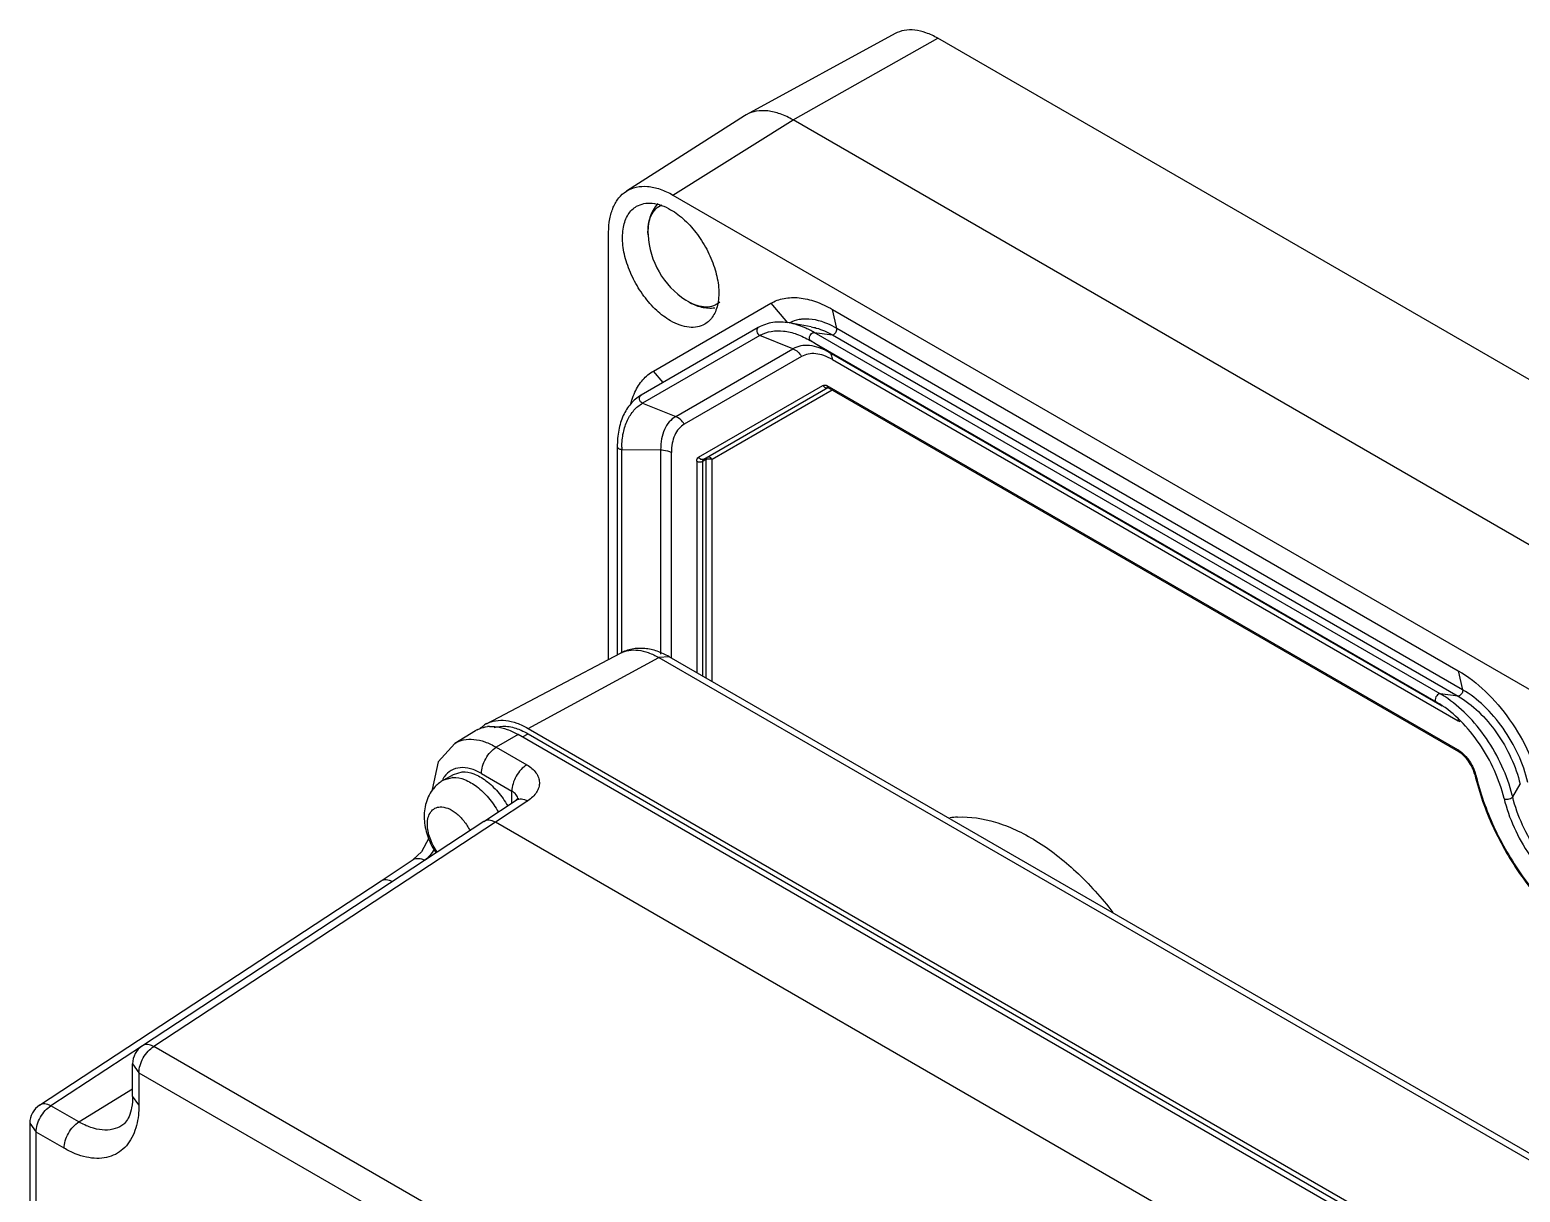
# Model space of a CAD drawing. Header units: millimetres. Extents: x 19 to 149, y 23 to 213.
# Drawn here: x 19.3 to 88, y 159.2 to 212.8 of the extents above; entities that cross this region are included whole.
import ezdxf

# ---------------------------------------------------------------- set-up
doc = ezdxf.new("R2010")
doc.units = ezdxf.units.MM
doc.header["$LTSCALE"] = 15.317897
doc.layers.get('0').update_dxf_attribs({"linetype": 'CONTINUOUS'})

msp = doc.modelspace()

# ---------------------------------------------------------------- linework, layer by layer
at = {"color": 7, "linetype": 'Continuous'}
for p, q in [((59.164, 212.58), (52.304, 208.839)), ((54.463, 208.605), (61.135, 212.366)), ((146.631, 163.006), (61.135, 212.366)), ((52.218, 208.788), (46.778, 205.315)), ((48.927, 205.14), (54.463, 208.605)), ((52.304, 208.839), (52.218, 208.788)), ((139.836, 159.316), (54.463, 208.605)), ((48.927, 205.14), (134.274, 155.866)), ((45.963, 183.733), (45.963, 203.429)), ((47.778, 203.306), (47.778, 203.308)), ((48.031, 197.026), (53.438, 200.148)), ((49.515, 200.296), (49.51, 200.3)), ((49.629, 200.227), (49.515, 200.296)), ((53.438, 200.148), (54.213, 199.248)), ((56.477, 198.993), (56.278, 199.867)), ((56.278, 199.867), (85.133, 183.208)), ((52.863, 199.03), (47.456, 195.908)), ((52.933, 198.663), (47.526, 195.542)), ((54.46, 198.048), (52.933, 198.663)), ((55.296, 199.065), (54.289, 199.243)), ((84.296, 182.143), (55.441, 198.802)), ((55.441, 198.802), (56.278, 198.689)), ((56.278, 198.689), (85.133, 182.03)), ((85.332, 182.334), (56.477, 198.993)), ((49.053, 194.926), (54.46, 198.048)), ((56.135, 197.882), (55.257, 198.433)), ((55.257, 198.433), (84.112, 181.774)), ((54.854, 197.694), (49.447, 194.572)), ((84.388, 181.571), (56.135, 197.882)), ((56.278, 197.553), (85.133, 180.894)), ((48.483, 196.501), (48.031, 197.026)), ((50.106, 193.05), (55.844, 196.363)), ((50.347, 192.958), (56.065, 196.26)), ((56.268, 196.146), (50.73, 192.948)), ((85.118, 179.557), (56.044, 196.343)), ((56.086, 196.251), (56.064, 196.261)), ((85.16, 179.466), (56.086, 196.251)), ((47.526, 195.542), (49.053, 194.926)), ((46.36, 193.534), (46.36, 183.942)), ((46.563, 184.017), (46.563, 193.414)), ((46.563, 193.414), (48.358, 193.392)), ((48.358, 193.392), (48.358, 183.977)), ((48.858, 183.792), (48.858, 193.269)), ((50.023, 192.866), (50.023, 183.12)), ((50.306, 192.866), (50.447, 192.948)), ((50.306, 182.956), (50.306, 192.866)), ((50.447, 192.948), (50.447, 182.875)), ((50.73, 182.711), (50.73, 192.948)), ((40.338, 180.767), (46.502, 184.018)), ((42.245, 180.55), (48.276, 183.815)), ((48.754, 183.852), (48.276, 183.815)), ((48.276, 183.815), (114.888, 145.357)), ((115.366, 145.394), (48.754, 183.852)), ((48.754, 183.852), (48.754, 183.852)), ((85.133, 183.208), (85.332, 182.334)), ((85.133, 182.03), (84.296, 182.143)), ((84.112, 181.774), (84.259, 181.686)), ((84.112, 181.774), (84.277, 181.67)), ((84.259, 181.686), (84.264, 181.682)), ((39.821, 180.441), (38.866, 179.859)), ((41.798, 180.263), (40.781, 179.68)), ((108.383, 141.821), (41.798, 180.263)), ((41.985, 180.155), (42.245, 180.305)), ((42.245, 180.55), (108.855, 142.094)), ((42.245, 180.305), (108.855, 141.849)), ((38.866, 179.859), (38.104, 179.015)), ((40.781, 179.68), (42.184, 178.87)), ((38.104, 179.015), (37.826, 177.735)), ((38.358, 178.172), (38.803, 178.428)), ((38.358, 178.172), (38.761, 178.287)), ((38.803, 178.428), (39.205, 178.544)), ((40.099, 178.47), (41.502, 177.66)), ((87.642, 177.392), (87.987, 177.978)), ((37.826, 177.735), (37.826, 177.735)), ((41.502, 177.109), (41.502, 177.66)), ((41.798, 177.316), (41.706, 177.243)), ((40.214, 176.26), (41.706, 177.243)), ((42.23, 177.209), (40.739, 176.227)), ((40.214, 176.261), (24.465, 165.916)), ((40.739, 176.227), (24.99, 165.882)), ((101.592, 141.094), (40.739, 176.227)), ((35.467, 173.52), (36.957, 174.501)), ((19.727, 163.18), (35.468, 173.52)), ((24.466, 165.915), (20.252, 163.147)), ((55.033, 148.538), (24.99, 165.882)), ((24.014, 163.595), (24.014, 165.08)), ((24.014, 165.08), (24.307, 164.672)), ((24.307, 164.672), (24.307, 163.187)), ((24.307, 164.672), (54.859, 147.033)), ((21.539, 162.404), (24.014, 163.928)), ((24.307, 163.186), (24.014, 163.595)), ((21.539, 162.404), (20.252, 163.147)), ((19.276, 162.344), (19.276, 83.125)), ((19.276, 162.344), (19.569, 161.936)), ((19.569, 82.717), (19.569, 161.936)), ((20.855, 161.193), (19.569, 161.936))]:
    msp.add_line(p, q, dxfattribs=at)
for points in [[(41.807, 177.314), (41.812, 177.329), (41.798, 177.316)], [(37.674, 175.483), (37.331, 174.861), (36.957, 174.501)]]:
    msp.add_lwpolyline(points, dxfattribs=at)
for centre, radius, start, end in [((51.592, 203.501), 3.819, 182.93873, 237.06097), ((53.7, 197.335), 1.533, 118.48771, 120.00012), ((54.984, 197.929), 1.483, 116.99492, 117.96859), ((53.204, 194.928), 4.473, 59.98974, 63.17135), ((50.388, 194.638), 3.516, 165.02248, 166.09792), ((50.818, 193.414), 4.255, 178.65343, 180.00386), ((81.833, 177.884), 4.92, 57.04863, 59.96341), ((40.942, 179.622), 1.295, 117.7951, 122.56555), ((83.757, 178.512), 2.751, 57.97886, 59.98892), ((40.491, 179.342), 1.287, 117.52728, 121.36578), ((40.558, 179.086), 1.553, 95.93233, 96.47725), ((40.559, 179.072), 1.567, 95.19328, 95.93202), ((40.562, 179.041), 1.598, 93.20425, 95.189), ((84.507, 178.501), 1.22, 56.14098, 59.95777), ((39.418, 177.599), 1.258, 151.0226, 152.09645), ((39.353, 177.636), 1.184, 144.86346, 151.06937), ((38.816, 177.253), 1.036, 91.97268, 93.05935), ((84.275, 177.982), 1.718, 13.54867, 15.17797), ((80.962, 175.794), 6.869, 13.4572, 14.14738), ((62.252, 172.491), 3.974, 93.01998, 98.04772), ((25.014, 165.08), 1, 123.27468, 180), ((20.276, 162.344), 1, 123.27612, 180)]:
    msp.add_arc(centre, radius, start, end, dxfattribs=at)
for points, knots in [([(61.135, 212.366), (60.963, 212.466), (60.619, 212.629), (60.092, 212.76), (59.596, 212.753), (59.295, 212.652), (59.164, 212.58)], [0, 0, 0, 0, 0.289285, 0.548692, 0.782215, 1, 1, 1, 1]), ([(54.463, 208.605), (54.274, 208.714), (53.898, 208.893), (53.321, 209.037), (52.778, 209.029), (52.449, 208.918), (52.304, 208.839)], [0, 0, 0, 0, 0.289288, 0.548695, 0.782218, 1, 1, 1, 1]), ([(46.778, 205.315), (46.916, 205.403), (47.238, 205.534), (47.78, 205.561), (48.36, 205.427), (48.737, 205.249), (48.927, 205.14)], [0, 0, 0, 0, 0.217942, 0.450403, 0.709425, 1, 1, 1, 1]), ([(45.963, 203.429), (45.963, 203.635), (45.994, 204.026), (46.147, 204.567), (46.405, 205.01), (46.647, 205.231), (46.778, 205.315)], [0, 0, 0, 0, 0.288875, 0.548366, 0.7822, 1, 1, 1, 1]), ([(47.252, 204.619), (47.355, 204.679), (47.593, 204.765), (47.988, 204.775), (48.409, 204.674), (48.683, 204.543), (48.821, 204.464)], [0, 0, 0, 0, 0.217767, 0.450898, 0.710371, 1, 1, 1, 1]), ([(48.821, 199.339), (48.588, 199.473), (48.138, 199.82), (47.56, 200.477), (47.085, 201.249), (46.751, 202.075), (46.586, 202.887), (46.601, 203.527), (46.719, 203.966), (46.851, 204.239), (47.028, 204.462), (47.174, 204.575), (47.252, 204.619)], [0, 0, 0, 0, 0.128688, 0.270279, 0.417431, 0.561772, 0.695445, 0.812709, 0.864675, 0.912509, 0.957139, 1, 1, 1, 1]), ([(48.234, 204.743), (48.148, 204.655), (47.999, 204.451), (47.799, 203.973), (47.764, 203.573), (47.778, 203.308)], [0, 0, 0, 0, 0.239408, 0.484426, 1, 1, 1, 1]), ([(47.778, 203.308), (47.77, 203.468), (47.781, 203.772), (47.897, 204.187), (48.113, 204.512), (48.321, 204.649), (48.43, 204.693)], [0, 0, 0, 0, 0.295549, 0.55513, 0.784615, 1, 1, 1, 1]), ([(48.821, 204.464), (49.053, 204.33), (49.504, 203.983), (50.081, 203.326), (50.556, 202.553), (50.89, 201.727), (51.056, 200.915), (51.041, 200.275), (50.922, 199.836), (50.791, 199.563), (50.614, 199.34), (50.467, 199.228), (50.39, 199.183)], [0, 0, 0, 0, 0.128688, 0.270279, 0.417431, 0.561772, 0.695445, 0.812709, 0.864675, 0.912509, 0.957139, 1, 1, 1, 1]), ([(51.089, 200.206), (51.004, 200.129), (50.798, 200.006), (50.426, 199.953), (50.022, 200.03), (49.76, 200.151), (49.629, 200.227)], [0, 0, 0, 0, 0.219856, 0.449696, 0.707291, 1, 1, 1, 1]), ([(49.637, 200.222), (49.824, 200.113), (50.217, 199.944), (50.65, 199.915), (50.852, 199.945)], [0, 0, 0, 0, 0.51398, 1, 1, 1, 1]), ([(53.438, 200.148), (53.625, 200.256), (54.056, 200.412), (54.771, 200.431), (55.533, 200.246), (56.029, 200.011), (56.278, 199.867)], [0, 0, 0, 0, 0.217719, 0.450944, 0.710296, 1, 1, 1, 1]), ([(50.39, 199.183), (50.286, 199.124), (50.049, 199.037), (49.654, 199.027), (49.232, 199.129), (48.958, 199.259), (48.821, 199.339)], [0, 0, 0, 0, 0.217767, 0.450898, 0.710371, 1, 1, 1, 1]), ([(54.289, 199.243), (54.041, 199.287), (53.544, 199.307), (53.068, 199.148), (52.863, 199.03)], [0, 0, 0, 0, 0.5165, 1, 1, 1, 1]), ([(54.897, 199.416), (54.845, 199.412), (54.643, 199.385), (54.445, 199.32), (54.31, 199.251)], [0, 0, 0, 0, 0.257344, 1, 1, 1, 1]), ([(56.477, 198.993), (56.344, 199.07), (55.856, 199.318), (55.291, 199.452), (54.897, 199.416)], [0, 0, 0, 0, 0.279596, 1, 1, 1, 1]), ([(52.863, 199.03), (52.834, 199.014), (52.787, 198.953), (52.782, 198.838), (52.833, 198.729), (52.897, 198.678), (52.933, 198.663)], [0, 0, 0, 0, 0.223538, 0.472742, 0.740526, 1, 1, 1, 1]), ([(52.968, 198.683), (53.121, 198.766), (53.471, 198.884), (54.046, 198.891), (54.658, 198.739), (55.057, 198.549), (55.257, 198.433)], [0, 0, 0, 0, 0.217742, 0.451351, 0.710826, 1, 1, 1, 1]), ([(55.222, 198.92), (55.145, 198.959), (54.846, 199.099), (54.528, 199.2), (54.289, 199.243)], [0, 0, 0, 0, 0.264725, 1, 1, 1, 1]), ([(55.257, 198.433), (55.236, 198.447), (55.215, 198.49), (55.216, 198.549), (55.231, 198.623), (55.275, 198.709), (55.332, 198.764), (55.364, 198.783)], [0, 0, 0, 0, 0.184769, 0.303644, 0.438359, 0.730167, 1, 1, 1, 1]), ([(55.296, 199.065), (55.377, 199.05), (55.72, 198.97), (56.045, 198.824), (56.278, 198.689)], [0, 0, 0, 0, 0.233058, 1, 1, 1, 1]), ([(55.364, 198.783), (55.37, 198.786), (55.394, 198.798), (55.422, 198.805), (55.441, 198.802)], [0, 0, 0, 0, 0.281655, 1, 1, 1, 1]), ([(56.279, 198.69), (56.284, 198.691), (56.304, 198.693), (56.324, 198.702), (56.338, 198.71)], [0, 0, 0, 0, 0.228535, 1, 1, 1, 1]), ([(56.338, 198.71), (56.387, 198.738), (56.444, 198.81), (56.481, 198.914), (56.483, 198.969), (56.477, 198.993)], [0, 0, 0, 0, 0.513771, 0.777228, 1, 1, 1, 1]), ([(56.135, 197.882), (55.988, 197.967), (55.696, 198.106), (55.246, 198.215), (54.824, 198.204), (54.57, 198.112), (54.46, 198.048)], [0, 0, 0, 0, 0.289705, 0.549058, 0.782282, 1, 1, 1, 1]), ([(54.46, 198.048), (54.541, 198.015), (54.695, 197.916), (54.809, 197.774), (54.854, 197.694)], [0, 0, 0, 0, 0.488621, 1, 1, 1, 1]), ([(56.278, 197.553), (56.153, 197.625), (55.905, 197.744), (55.523, 197.836), (55.164, 197.827), (54.948, 197.749), (54.854, 197.694)], [0, 0, 0, 0, 0.289704, 0.549056, 0.782281, 1, 1, 1, 1]), ([(56.278, 197.553), (56.278, 197.621), (56.262, 197.747), (56.182, 197.852), (56.135, 197.882)], [0, 0, 0, 0, 0.550055, 1, 1, 1, 1]), ([(47.174, 196.055), (47.27, 196.26), (47.506, 196.635), (47.848, 196.921), (48.031, 197.026)], [0, 0, 0, 0, 0.516502, 1, 1, 1, 1]), ([(47.456, 195.908), (47.279, 195.806), (46.951, 195.531), (46.603, 194.968), (46.399, 194.285), (46.36, 193.791), (46.36, 193.534)], [0, 0, 0, 0, 0.224441, 0.460305, 0.717447, 1, 1, 1, 1]), ([(46.991, 195.547), (47.003, 195.592), (47.053, 195.765), (47.118, 195.934), (47.174, 196.055)], [0, 0, 0, 0, 0.257779, 1, 1, 1, 1]), ([(47.526, 195.542), (47.49, 195.556), (47.426, 195.607), (47.375, 195.716), (47.38, 195.831), (47.427, 195.892), (47.456, 195.908)], [0, 0, 0, 0, 0.259474, 0.527258, 0.776462, 1, 1, 1, 1]), ([(55.844, 196.363), (55.871, 196.378), (55.945, 196.39), (56.011, 196.362), (56.044, 196.343)], [0, 0, 0, 0, 0.449247, 1, 1, 1, 1]), ([(55.844, 196.363), (55.867, 196.323), (55.932, 196.257), (56.028, 196.248), (56.065, 196.262)], [0, 0, 0, 0, 0.531823, 1, 1, 1, 1]), ([(56.071, 196.262), (56.069, 196.265), (56.059, 196.277), (56.052, 196.291), (56.049, 196.302)], [0, 0, 0, 0, 0.234573, 1, 1, 1, 1]), ([(46.565, 193.514), (46.57, 193.739), (46.614, 194.166), (46.8, 194.751), (47.101, 195.226), (47.378, 195.456), (47.526, 195.542)], [0, 0, 0, 0, 0.288258, 0.54699, 0.780834, 1, 1, 1, 1]), ([(49.053, 194.926), (48.942, 194.862), (48.735, 194.688), (48.515, 194.328), (48.384, 193.884), (48.358, 193.562), (48.358, 193.392)], [0, 0, 0, 0, 0.217717, 0.450941, 0.710295, 1, 1, 1, 1]), ([(49.447, 194.572), (49.353, 194.518), (49.178, 194.37), (48.991, 194.065), (48.879, 193.687), (48.858, 193.413), (48.858, 193.269)], [0, 0, 0, 0, 0.217718, 0.450943, 0.710296, 1, 1, 1, 1]), ([(49.447, 194.572), (49.402, 194.652), (49.288, 194.794), (49.134, 194.893), (49.053, 194.926)], [0, 0, 0, 0, 0.511379, 1, 1, 1, 1]), ([(46.36, 193.534), (46.36, 193.518), (46.373, 193.483), (46.421, 193.445), (46.487, 193.42), (46.537, 193.414), (46.563, 193.414)], [0, 0, 0, 0, 0.186872, 0.415163, 0.693002, 1, 1, 1, 1]), ([(48.358, 193.392), (48.404, 193.391), (48.576, 193.38), (48.748, 193.332), (48.858, 193.269)], [0, 0, 0, 0, 0.267265, 1, 1, 1, 1]), ([(50.023, 192.866), (50.023, 192.905), (50.032, 192.976), (50.079, 193.034), (50.106, 193.05)], [0, 0, 0, 0, 0.550754, 1, 1, 1, 1]), ([(50.023, 192.866), (50.065, 192.842), (50.164, 192.823), (50.264, 192.842), (50.306, 192.866)], [0, 0, 0, 0, 0.500001, 1, 1, 1, 1]), ([(50.347, 192.958), (50.322, 192.944), (50.259, 192.932), (50.201, 192.956), (50.175, 192.974)], [0, 0, 0, 0, 0.476242, 1, 1, 1, 1]), ([(50.306, 192.866), (50.306, 192.886), (50.31, 192.921), (50.334, 192.95), (50.347, 192.958)], [0, 0, 0, 0, 0.550756, 1, 1, 1, 1]), ([(50.489, 193.04), (50.475, 193.032), (50.452, 193.003), (50.447, 192.967), (50.447, 192.948)], [0, 0, 0, 0, 0.449396, 1, 1, 1, 1]), ([(50.467, 192.958), (50.48, 192.964), (50.539, 192.983), (50.603, 192.985), (50.649, 192.977)], [0, 0, 0, 0, 0.235785, 1, 1, 1, 1]), ([(50.73, 192.948), (50.705, 192.991), (50.646, 193.046), (50.552, 193.063), (50.507, 193.05), (50.489, 193.04)], [0, 0, 0, 0, 0.529351, 0.772208, 1, 1, 1, 1]), ([(50.649, 192.977), (50.656, 192.975), (50.684, 192.969), (50.712, 192.959), (50.73, 192.948)], [0, 0, 0, 0, 0.266184, 1, 1, 1, 1]), ([(48.754, 183.852), (48.578, 183.953), (48.215, 184.123), (47.633, 184.255), (47.044, 184.234), (46.673, 184.107), (46.502, 184.018)], [0, 0, 0, 0, 0.258101, 0.508037, 0.754388, 1, 1, 1, 1]), ([(46.502, 184.018), (46.622, 184.08), (46.893, 184.169), (47.339, 184.171), (47.813, 184.052), (48.121, 183.905), (48.276, 183.815)], [0, 0, 0, 0, 0.217789, 0.451532, 0.711093, 1, 1, 1, 1]), ([(85.133, 183.208), (85.585, 182.947), (86.458, 182.262), (87.555, 180.964), (88.43, 179.445), (88.825, 178.335), (88.959, 177.776)], [0, 0, 0, 0, 0.230189, 0.484065, 0.746344, 1, 1, 1, 1]), ([(84.218, 182.124), (84.187, 182.105), (84.13, 182.05), (84.086, 181.964), (84.07, 181.89), (84.07, 181.831), (84.091, 181.788), (84.112, 181.774)], [0, 0, 0, 0, 0.269833, 0.561641, 0.696356, 0.815231, 1, 1, 1, 1]), ([(84.296, 182.143), (84.29, 182.144), (84.263, 182.144), (84.236, 182.134), (84.218, 182.124)], [0, 0, 0, 0, 0.22353, 1, 1, 1, 1]), ([(85.332, 182.334), (85.338, 182.31), (85.335, 182.255), (85.299, 182.151), (85.242, 182.079), (85.193, 182.051)], [0, 0, 0, 0, 0.222772, 0.486229, 1, 1, 1, 1]), ([(88.343, 178.06), (88.237, 178.5), (87.926, 179.373), (87.238, 180.568), (86.374, 181.59), (85.688, 182.129), (85.332, 182.334)], [0, 0, 0, 0, 0.253654, 0.515935, 0.769814, 1, 1, 1, 1]), ([(87.243, 177.324), (87.137, 177.764), (86.828, 178.641), (86.148, 179.85), (85.295, 180.896), (84.616, 181.46), (84.264, 181.682)], [0, 0, 0, 0, 0.252254, 0.513898, 0.768308, 1, 1, 1, 1]), ([(87.622, 177.472), (87.507, 177.93), (87.179, 178.839), (86.468, 180.093), (85.58, 181.183), (84.876, 181.775), (84.509, 182.012)], [0, 0, 0, 0, 0.252404, 0.512898, 0.766629, 1, 1, 1, 1]), ([(85.133, 182.03), (85.47, 181.835), (86.121, 181.324), (86.94, 180.356), (87.593, 179.222), (87.888, 178.395), (87.987, 177.978)], [0, 0, 0, 0, 0.230189, 0.484065, 0.746344, 1, 1, 1, 1]), ([(85.193, 182.051), (85.188, 182.048), (85.17, 182.038), (85.149, 182.032), (85.134, 182.031)], [0, 0, 0, 0, 0.273666, 1, 1, 1, 1]), ([(40.037, 180.548), (40.053, 180.564), (40.118, 180.624), (40.19, 180.677), (40.245, 180.713)], [0, 0, 0, 0, 0.252164, 1, 1, 1, 1]), ([(40.338, 180.767), (40.467, 180.835), (40.758, 180.93), (41.238, 180.932), (41.747, 180.805), (42.078, 180.646), (42.245, 180.55)], [0, 0, 0, 0, 0.217775, 0.451502, 0.711072, 1, 1, 1, 1]), ([(85.117, 181.034), (85.12, 181.024), (85.13, 180.978), (85.133, 180.93), (85.133, 180.894)], [0, 0, 0, 0, 0.237312, 1, 1, 1, 1]), ([(38.866, 179.859), (38.992, 179.935), (39.281, 180.047), (39.764, 180.064), (40.279, 179.94), (40.613, 179.779), (40.781, 179.68)], [0, 0, 0, 0, 0.218426, 0.451146, 0.710094, 1, 1, 1, 1]), ([(39.896, 180.483), (39.933, 180.502), (40.088, 180.573), (40.255, 180.614), (40.383, 180.629)], [0, 0, 0, 0, 0.245873, 1, 1, 1, 1]), ([(40.473, 180.636), (40.577, 180.642), (40.853, 180.631), (41.306, 180.514), (41.633, 180.358), (41.797, 180.263)], [0, 0, 0, 0, 0.224471, 0.591684, 1, 1, 1, 1]), ([(40.678, 180.587), (40.85, 180.643), (41.249, 180.68), (41.632, 180.581), (41.825, 180.507)], [0, 0, 0, 0, 0.467323, 1, 1, 1, 1]), ([(41.825, 180.507), (41.86, 180.493), (42.004, 180.435), (42.143, 180.364), (42.245, 180.305)], [0, 0, 0, 0, 0.242076, 1, 1, 1, 1]), ([(40.099, 178.47), (40.099, 178.583), (40.14, 178.822), (40.286, 179.158), (40.5, 179.459), (40.684, 179.619), (40.781, 179.68)], [0, 0, 0, 0, 0.236203, 0.497843, 0.76065, 1, 1, 1, 1]), ([(85.118, 179.557), (85.118, 179.538), (85.123, 179.503), (85.146, 179.474), (85.16, 179.466)], [0, 0, 0, 0, 0.550024, 1, 1, 1, 1]), ([(85.892, 178.42), (85.84, 178.639), (85.69, 178.953), (85.41, 179.286), (85.244, 179.417), (85.16, 179.466)], [0, 0, 0, 0, 0.519485, 0.775272, 1, 1, 1, 1]), ([(85.187, 179.514), (85.228, 179.487), (85.396, 179.36), (85.537, 179.201), (85.63, 179.07)], [0, 0, 0, 0, 0.234541, 1, 1, 1, 1]), ([(40.099, 178.47), (39.938, 178.562), (39.619, 178.706), (39.125, 178.768), (38.683, 178.639), (38.467, 178.434), (38.385, 178.317)], [0, 0, 0, 0, 0.293843, 0.54697, 0.773509, 1, 1, 1, 1]), ([(42.184, 178.87), (42.087, 178.809), (41.903, 178.649), (41.689, 178.348), (41.543, 178.012), (41.502, 177.773), (41.502, 177.66)], [0, 0, 0, 0, 0.23935, 0.502157, 0.763797, 1, 1, 1, 1]), ([(42.184, 178.87), (42.271, 178.82), (42.427, 178.711), (42.616, 178.513), (42.736, 178.292), (42.782, 178.056), (42.749, 177.819), (42.641, 177.591), (42.464, 177.382), (42.314, 177.264), (42.23, 177.209)], [0, 0, 0, 0, 0.142893, 0.271848, 0.389101, 0.499652, 0.610277, 0.727719, 0.856902, 1, 1, 1, 1]), ([(85.63, 179.07), (85.664, 179.021), (85.792, 178.822), (85.887, 178.602), (85.933, 178.432)], [0, 0, 0, 0, 0.25353, 1, 1, 1, 1]), ([(38.358, 178.172), (38.308, 178.143), (38.114, 178.017), (37.946, 177.852), (37.842, 177.714)], [0, 0, 0, 0, 0.252212, 1, 1, 1, 1]), ([(38.78, 178.288), (38.962, 178.294), (39.365, 178.205), (39.926, 177.865), (40.453, 177.35), (40.747, 176.925), (40.878, 176.694)], [0, 0, 0, 0, 0.19932, 0.437612, 0.709583, 1, 1, 1, 1]), ([(39.205, 178.544), (39.386, 178.554), (39.675, 178.494), (40.035, 178.324), (40.424, 178.067), (40.879, 177.629), (41.175, 177.207), (41.308, 176.977)], [0, 0, 0, 0, 0.198597, 0.312881, 0.436862, 0.70873, 1, 1, 1, 1]), ([(85.892, 178.42), (86.092, 177.591), (86.679, 175.949), (87.976, 173.7), (89.605, 171.777), (90.9, 170.763), (91.572, 170.375)], [0, 0, 0, 0, 0.253603, 0.515479, 0.769144, 1, 1, 1, 1]), ([(85.945, 178.385), (85.938, 178.386), (85.918, 178.391), (85.896, 178.405), (85.892, 178.42)], [0, 0, 0, 0, 0.325437, 1, 1, 1, 1]), ([(85.945, 178.385), (86.142, 177.57), (86.72, 175.952), (87.998, 173.737), (89.599, 171.845), (90.872, 170.847), (91.53, 170.467)], [0, 0, 0, 0, 0.253744, 0.516024, 0.769853, 1, 1, 1, 1]), ([(37.842, 177.714), (37.691, 177.514), (37.473, 177.041), (37.428, 176.265), (37.611, 175.499), (37.855, 175.026), (38.004, 174.805)], [0, 0, 0, 0, 0.243753, 0.489047, 0.7415, 1, 1, 1, 1]), ([(41.791, 177.285), (41.781, 177.359), (41.709, 177.514), (41.578, 177.616), (41.502, 177.66)], [0, 0, 0, 0, 0.460582, 1, 1, 1, 1]), ([(41.706, 177.243), (41.739, 177.264), (41.817, 177.297), (41.948, 177.305), (42.09, 177.275), (42.183, 177.234), (42.23, 177.209)], [0, 0, 0, 0, 0.215767, 0.448077, 0.708125, 1, 1, 1, 1]), ([(87.243, 177.324), (87.247, 177.307), (87.281, 177.288), (87.326, 177.282), (87.395, 177.282), (87.485, 177.298), (87.554, 177.325), (87.586, 177.343)], [0, 0, 0, 0, 0.143758, 0.256455, 0.392953, 0.704815, 1, 1, 1, 1]), ([(87.243, 177.324), (87.352, 176.865), (87.672, 175.954), (88.379, 174.699), (89.27, 173.61), (89.979, 173.022), (90.35, 172.788)], [0, 0, 0, 0, 0.251942, 0.512258, 0.76605, 1, 1, 1, 1]), ([(87.586, 177.343), (87.592, 177.347), (87.613, 177.36), (87.633, 177.377), (87.642, 177.392)], [0, 0, 0, 0, 0.298639, 1, 1, 1, 1]), ([(90.693, 173.061), (90.332, 173.269), (89.637, 173.815), (88.762, 174.85), (88.064, 176.062), (87.749, 176.946), (87.642, 177.392)], [0, 0, 0, 0, 0.230186, 0.484065, 0.746346, 1, 1, 1, 1]), ([(37.608, 176.137), (37.608, 176.243), (37.629, 176.442), (37.743, 176.705), (37.939, 176.883), (38.105, 176.925), (38.188, 176.93)], [0, 0, 0, 0, 0.293716, 0.546039, 0.772001, 1, 1, 1, 1]), ([(38.188, 176.93), (38.309, 176.936), (38.581, 176.875), (38.955, 176.64), (39.302, 176.283), (39.491, 175.989), (39.572, 175.83)], [0, 0, 0, 0, 0.197795, 0.436767, 0.710133, 1, 1, 1, 1]), ([(38.059, 174.844), (37.921, 175.042), (37.706, 175.456), (37.608, 175.917), (37.608, 176.137)], [0, 0, 0, 0, 0.524648, 1, 1, 1, 1]), ([(40.739, 176.227), (40.692, 176.252), (40.598, 176.293), (40.456, 176.323), (40.325, 176.315), (40.247, 176.282), (40.214, 176.26)], [0, 0, 0, 0, 0.291678, 0.552025, 0.784312, 1, 1, 1, 1]), ([(62.043, 176.459), (62.63, 176.491), (63.561, 176.344), (64.75, 175.882), (66.04, 175.184), (67.607, 173.953), (68.696, 172.736), (69.211, 172.064)], [0, 0, 0, 0, 0.203005, 0.31699, 0.439511, 0.707725, 1, 1, 1, 1]), ([(36.957, 174.501), (36.99, 174.522), (37.068, 174.555), (37.2, 174.564), (37.342, 174.534), (37.436, 174.493), (37.483, 174.468)], [0, 0, 0, 0, 0.216051, 0.448463, 0.70841, 1, 1, 1, 1]), ([(37.914, 174.979), (37.858, 174.875), (37.732, 174.687), (37.57, 174.529), (37.483, 174.468)], [0, 0, 0, 0, 0.527341, 1, 1, 1, 1]), ([(35.468, 173.52), (35.501, 173.542), (35.579, 173.575), (35.711, 173.583), (35.853, 173.553), (35.946, 173.512), (35.994, 173.487)], [0, 0, 0, 0, 0.215899, 0.448266, 0.70854, 1, 1, 1, 1]), ([(24.307, 164.672), (24.307, 164.785), (24.349, 165.024), (24.494, 165.361), (24.709, 165.661), (24.893, 165.822), (24.99, 165.882)], [0, 0, 0, 0, 0.236243, 0.497926, 0.760733, 1, 1, 1, 1]), ([(24.99, 165.882), (24.943, 165.908), (24.85, 165.949), (24.708, 165.978), (24.576, 165.97), (24.499, 165.938), (24.465, 165.916)], [0, 0, 0, 0, 0.291506, 0.551798, 0.784153, 1, 1, 1, 1]), ([(24.014, 163.595), (24.014, 163.416), (23.991, 163.096), (23.878, 162.686), (23.722, 162.403), (23.588, 162.279), (23.525, 162.239)], [0, 0, 0, 0, 0.35858, 0.641009, 0.848669, 1, 1, 1, 1]), ([(19.569, 161.936), (19.569, 162.049), (19.61, 162.288), (19.756, 162.626), (19.971, 162.926), (20.155, 163.087), (20.252, 163.147)], [0, 0, 0, 0, 0.236256, 0.497954, 0.760761, 1, 1, 1, 1]), ([(20.252, 163.147), (20.205, 163.172), (20.112, 163.213), (19.97, 163.243), (19.838, 163.235), (19.76, 163.202), (19.727, 163.18)], [0, 0, 0, 0, 0.291427, 0.551695, 0.784083, 1, 1, 1, 1]), ([(24.307, 163.187), (24.307, 163.069), (24.29, 162.633), (24.202, 162.196), (24.082, 161.9)], [0, 0, 0, 0, 0.269607, 1, 1, 1, 1]), ([(20.855, 161.193), (20.855, 161.307), (20.897, 161.546), (21.042, 161.883), (21.257, 162.183), (21.441, 162.344), (21.539, 162.404)], [0, 0, 0, 0, 0.236259, 0.497956, 0.760762, 1, 1, 1, 1]), ([(23.525, 162.239), (23.396, 162.158), (23.099, 162.038), (22.598, 162.014), (22.062, 162.138), (21.714, 162.303), (21.539, 162.404)], [0, 0, 0, 0, 0.217922, 0.450423, 0.709554, 1, 1, 1, 1]), ([(24.082, 161.9), (24.022, 161.755), (23.881, 161.483), (23.588, 161.141), (23.227, 160.893), (22.812, 160.747), (22.353, 160.706), (21.864, 160.769), (21.355, 160.932), (21.022, 161.097), (20.855, 161.193)], [0, 0, 0, 0, 0.123545, 0.239062, 0.350659, 0.463276, 0.581623, 0.709308, 0.848592, 1, 1, 1, 1])]:
    msp.add_open_spline(points, degree=3, knots=knots, dxfattribs=at)
for points in [[(56.049, 196.302), (56.046, 196.316), (56.044, 196.329), (56.044, 196.343)], [(56.086, 196.251), (56.08, 196.254), (56.076, 196.258), (56.071, 196.262)], [(50.175, 192.974), (50.147, 192.993), (50.123, 193.02), (50.106, 193.05)], [(50.447, 192.948), (50.454, 192.952), (50.46, 192.955), (50.467, 192.958)]]:
    msp.add_open_spline(points, degree=3, dxfattribs=at)

doc.saveas('drawing.dxf')
